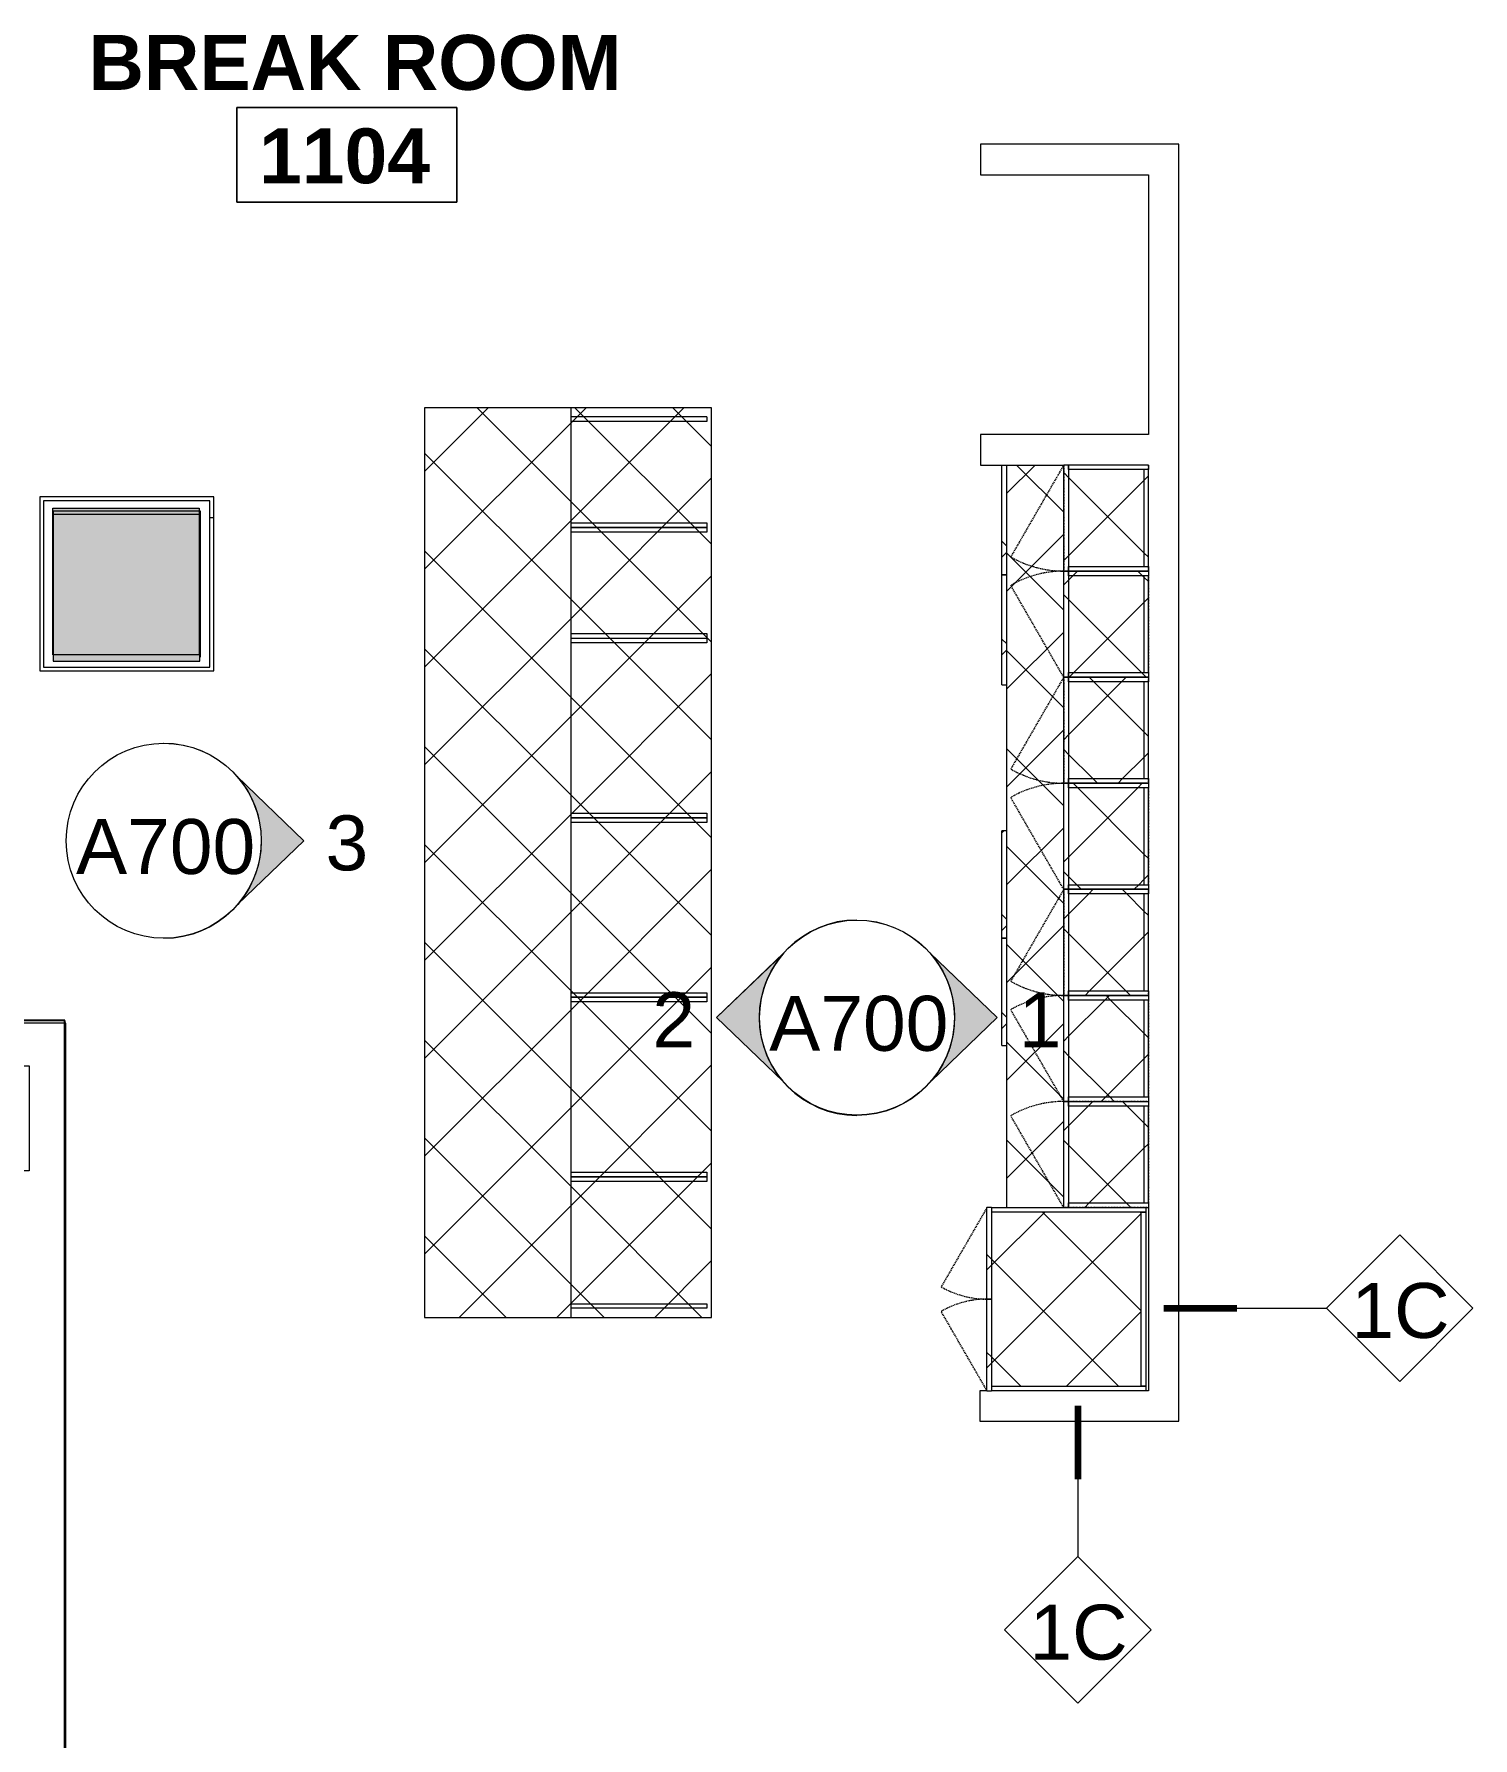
# Model space of a CAD drawing. Header units: inches. Extents: x 920 to 3142, y -796 to 870.
# Drawn here: x 1999.5 to 2235.2, y -507.1 to -228 of the extents above; entities that cross this region are included whole.
import ezdxf
from ezdxf.xclip import XClip

# ---------------------------------------------------------------- set-up
doc = ezdxf.new("R2010")
doc.units = ezdxf.units.IN
doc.header["$MEASUREMENT"] = 0
doc.header["$XCLIPFRAME"] = 2
doc.linetypes.add('X2$0$Dash', pattern=[0.25, 0.125, -0.125])
doc.linetypes.add('X2$0$Hidden', pattern=[0.28125, 0.1875, -0.09375])
doc.layers.add('L1$0$A-Anno-Revs-FinF', color=181, linetype='Continuous')
for name, color, linetype, lineweight in [('L1$0$BB Columns_Pen_No__7', 7, 'Continuous', 20), ('L1$0$BB Columns_Pen_No__95', 8, 'Continuous', 20), ('X2$0$18_0109_REV_dwg _7_', 8, 'Continuous', 9), ('X2$0$A-AREA-IDEN', 2, 'Continuous', 9), ('X2$0$A-WALL', 113, 'Continuous', 9), ('X2$0$A-WALL-IDEN', 211, 'Continuous', 9), ('X2$0$A-WALL-PATT', 111, 'Continuous', 13), ('X2$0$G-ANNO-SYMB', 111, 'Continuous', 9), ('X2$0$I-WALL', 2, 'Continuous', 9), ('X2$0$Q-CASE', 31, 'Continuous', 9), ('X2$0$Q-CASE-HDLN', 31, 'X2$0$Dash', 9), ('X2$0$S-COLS', 52, 'Continuous', 9)]:
    doc.layers.add(name, color=color, linetype=linetype, lineweight=lineweight)
doc.styles.add('X2$0$Arial', font='arial.ttf', dxfattribs={"height": 9})
doc.styles.add('X2$0$Swis721 Lt BT', font='swissl.ttf', dxfattribs={"height": 9})
doc.styles.add('X2$0$Swis721 Lt BT_B', font='', dxfattribs={"height": 9})
doc.styles.get('X2$0$Swis721 Lt BT_B').set_extended_font_data('Swis721 Lt BT', bold=True)
pattern_1 = [(315, (390.932, -895.152), (8.01223, 8.01223), []), (45, (390.932, -895.152), (-8.01223, 8.01223), [])]
pattern_2 = [(0, (0, 0), (30.72, 7.68), [1.267, -21.773, 1.267, -21.773, -122.88]), (0, (0, 0), (30.72, 7.68), [-46.08, 1.267, -44.813, 1.267, -21.773, -53.76]), (0, (0, 0), (30.72, 7.68), [-115.2, 1.267, -14.093, 1.267, -37.133]), (120, (11.52, 3.84), (-22.011075, 22.7643), [1.267, -21.773, 1.267, -21.773, -122.88]), (120, (11.52, 3.84), (-22.011075, 22.7643), [-46.08, 1.267, -44.813, 1.267, -21.773, -53.76]), (120, (11.52, 3.84), (-22.011075, 22.7643), [-115.2, 1.267, -14.093, 1.267, -37.133]), (240, (15.36, 19.2), (-8.708925, -30.4443), [1.267, -21.773, 1.267, -21.773, -122.88]), (240, (15.36, 19.2), (-8.708925, -30.4443), [-46.08, 1.267, -44.813, 1.267, -21.773, -53.76]), (240, (15.36, 19.2), (-8.708925, -30.4443), [-115.2, 1.267, -14.093, 1.267, -37.133])]
pattern_3 = [(135, (-313.95, 797.224), (-8.01223, -8.01223), []), (225, (-313.95, 797.224), (8.01223, -8.01223), [])]
pattern_4 = [(315, (352.69, -797.224), (8.01223, 8.01223), []), (45, (352.69, -797.224), (-8.01223, 8.01223), [])]
pattern_5 = [(135, (-348.699, 797.224), (-8.01223, -8.01223), []), (225, (-348.699, 797.224), (8.01223, -8.01223), [])]
pattern_6 = [(315, (387.44, -797.224), (8.01223, 8.01223), []), (45, (387.44, -797.224), (-8.01223, 8.01223), [])]
pattern_7 = [(135, (-296.575, 797.224), (-8.01223, -8.01223), []), (225, (-296.575, 797.224), (8.01223, -8.01223), [])]
pattern_8 = [(135, (-383.449, 797.224), (-8.01223, -8.01223), []), (225, (-383.449, 797.224), (8.01223, -8.01223), [])]
pattern_9 = [(315, (452.19, -794.724), (8.01223, 8.01223), []), (45, (452.19, -794.724), (-8.01223, 8.01223), [])]
pattern_10 = [(315, (395.649, -797.224), (8.01223, 8.01223), []), (45, (395.649, -797.224), (-8.01223, 8.01223), [])]
pattern_11 = [(135, (-400.824, 797.224), (-8.01223, -8.01223), []), (225, (-400.824, 797.224), (8.01223, -8.01223), [])]
pattern_12 = [(315, (317.941, -797.224), (8.01223, 8.01223), []), (45, (317.941, -797.224), (-8.01223, 8.01223), [])]

# ---------------------------------------------------------------- blocks, each defined once
blk = doc.blocks.new('L1')
at = {"layer": 'L1$0$BB Columns_Pen_No__95', "linetype": 'Continuous', "lineweight": 0, "true_color": 0x3f3f3f}
blk.add_hatch(color=250, dxfattribs=at).paths.add_polyline_path([(-7345.69, 2616.96), (-7345.69, 2592.96), (-7321.69, 2592.96), (-7321.69, 2616.96)])
at = {"layer": 'L1$0$A-Anno-Revs-FinF'}
for p, q in [((-7343.69, 2533.03), (-7517.76, 2533.03)), ((-7343.69, 2371.82), (-7343.69, 2533.03))]:
    blk.add_line(p, q, dxfattribs=at)
at = {"layer": 'L1$0$BB Columns_Pen_No__7', "linetype": 'Continuous', "flags": 128}
blk.add_lwpolyline([(-7345.69, 2616.96), (-7321.69, 2616.96), (-7321.69, 2592.96), (-7345.69, 2592.96)], close=True, dxfattribs=at)
blk = doc.blocks.new('X2$0$C-Counter Top-no backsplash - Counter Top 36__H-5521057-FIRST FLOOR CONSTRUCTION')
at = {"layer": 'X2$0$Q-CASE'}
h = blk.add_hatch(dxfattribs=at)
h.set_pattern_fill('FP2_4', color=256, style=0, pattern_type=2)
h.set_pattern_definition([(315, (372.932, -799.836), (8.01223, 8.01223), []), (45, (372.932, -799.836), (-8.01223, 8.01223), [])])
h.paths.add_polyline_path([(-47.26, 13.62), (74.36, 13.62), (74.36, 23), (-47.26, 23)], flags=0)
blk.add_line((74.36, 23), (-47.26, 23), dxfattribs=at)
blk = doc.blocks.new('X2$0$C-Counter Top1 - 24_ Depth-5089618-FIRST FLOOR CONSTRUCTION')
at = {"layer": 'X2$0$Q-CASE'}
h = blk.add_hatch(dxfattribs=at)
h.set_pattern_fill('FP2_5', color=256, style=0, pattern_type=2)
h.set_pattern_definition(pattern_1)
h.paths.add_polyline_path([(-47.26, -1), (-47.26, -24), (101.74, -24), (101.74, -1), (11.7, -1)], flags=0)
for p, q in [((-47.26, -1), (-47.26, -24)), ((101.74, -24), (101.74, -1)), ((-47.26, -24), (101.74, -24))]:
    blk.add_line(p, q, dxfattribs=at)
blk = doc.blocks.new('X2$0$C-Counter Top-no backsplash - Counter Top 42_H-5475628-FIRST FLOOR CONSTRUCTION')
at = {"layer": 'X2$0$Q-CASE'}
h = blk.add_hatch(dxfattribs=at)
h.set_pattern_fill('FP2_5', color=256, style=0, pattern_type=2)
h.set_pattern_definition(pattern_1)
h.paths.add_polyline_path([(-47.26, -1), (101.74, -1), (101.74, 23), (-47.26, 23)], flags=0)
for p, q in [((101.74, 23), (-47.26, 23)), ((-47.26, 23), (-47.26, -1)), ((101.74, -1), (101.74, 23)), ((-47.26, -1), (101.74, -1))]:
    blk.add_line(p, q, dxfattribs=at)
blk = doc.blocks.new('X2$0$Walls 24 - Walls 1-5285480-FIRST FLOOR CONSTRUCTION')
at = {"layer": 'X2$0$A-WALL'}
for p, q in [((-1150.99, -333.94), (-1156.93, -333.94)), ((-1156.93, -333.94), (-1156.93, -396.99)), ((-1150.99, -389.98), (-1150.99, -333.94)), ((-976.93, -389.98), (-1150.99, -389.98)), ((-976.93, -551.19), (-976.93, -389.98)), ((-1156.93, -396.99), (-982.93, -396.99)), ((-982.93, -396.99), (-982.93, -414.19)), ((-982.93, -414.19), (-983.93, -414.19)), ((-983.93, -414.19), (-983.93, -551.19)), ((-983.93, -551.19), (-976.93, -551.19))]:
    blk.add_line(p, q, dxfattribs=at)
blk = doc.blocks.new('X2$0$CW Cupbd Ohead - 23_5_h x 13 7_8_d - 1 Door - 1 Shelf-5542458-FIRST FLOOR CONSTRUCTION')
at = {"layer": 'X2$0$Q-CASE'}
h = blk.add_hatch(dxfattribs=at)
h.set_pattern_fill('FP2_25', color=256, style=0, pattern_type=2)
h.set_pattern_definition(pattern_3)
h.paths.add_polyline_path([(2.75, -15.45), (2.75, -2.36), (2, -2.36), (2, -15.45)], flags=0)
h = blk.add_hatch(dxfattribs=at)
h.set_pattern_fill('FP2_25', color=256, style=0, pattern_type=2)
h.set_pattern_definition(pattern_3)
h.paths.add_polyline_path([(18.62, -2.36), (2.75, -2.36), (2.75, -3.11), (18.62, -3.11)], flags=0)
h = blk.add_hatch(dxfattribs=at)
h.set_pattern_fill('FP2_25', color=256, style=0, pattern_type=2)
h.set_pattern_definition(pattern_3)
h.paths.add_polyline_path([(19.37, -2.36), (18.62, -2.36), (18.62, -15.45), (19.37, -15.45), (19.37, -3.11)], flags=0)
h = blk.add_hatch(dxfattribs=at)
h.set_pattern_fill('FP2_25', color=256, style=0, pattern_type=2)
h.set_pattern_definition(pattern_3)
h.paths.add_polyline_path([(18.62, -3.11), (2.75, -3.11), (2.75, -15.45), (18.62, -15.45)], flags=0)
h = blk.add_hatch(dxfattribs=at)
h.set_pattern_fill('FP2_25', color=256, style=0, pattern_type=2)
h.set_pattern_definition(pattern_3)
h.paths.add_polyline_path([(19.37, -15.45), (2, -15.45), (2, -16.24), (19.37, -16.24)], flags=0)
for p, q in [((2, -2.36), (2.75, -2.36)), ((2, -15.45), (2, -2.36)), ((2.75, -2.36), (2.75, -15.45)), ((18.62, -2.36), (2.75, -2.36)), ((18.62, -2.36), (19.37, -2.36)), ((18.62, -15.45), (18.62, -2.36)), ((19.37, -15.45), (19.37, -2.36)), ((2.75, -3.11), (18.62, -3.11)), ((2, -15.45), (19.37, -15.45)), ((2, -15.45), (2, -16.24)), ((2.75, -15.45), (2, -15.45)), ((19.37, -16.24), (2, -16.24)), ((19.37, -15.45), (18.62, -15.45)), ((19.37, -16.24), (19.37, -15.45))]:
    blk.add_line(p, q, dxfattribs=at)
at = {"layer": 'X2$0$Q-CASE', "linetype": 'X2$0$Hidden'}
blk.add_line((19.37, -16.24), (4.32, -24.92), dxfattribs=at)
blk.add_arc((19.37, -16.24), 17.37, 179.5, 210, dxfattribs=at)
at = {"layer": 'X2$0$Q-CASE-HDLN'}
for p, q in [((2, -16.24), (2, -2.36)), ((2, -2.36), (19.37, -2.36)), ((19.37, -2.36), (19.37, -16.24)), ((19.37, -16.24), (2, -16.24))]:
    blk.add_line(p, q, dxfattribs=at)
blk = doc.blocks.new('X2$0$CW Cupbd Ohead - 23_5_h x 13 7_8_d - 1 Door - 1 Shelf-5542467-FIRST FLOOR CONSTRUCTION')
at = {"layer": 'X2$0$Q-CASE'}
h = blk.add_hatch(dxfattribs=at)
h.set_pattern_fill('FP2_26', color=256, style=0, pattern_type=2)
h.set_pattern_definition(pattern_4)
h.paths.add_polyline_path([(2, 16.24), (2, 15.45), (19.37, 15.45), (19.37, 16.24), (2.75, 16.24)], flags=0)
h = blk.add_hatch(dxfattribs=at)
h.set_pattern_fill('FP2_26', color=256, style=0, pattern_type=2)
h.set_pattern_definition(pattern_4)
h.paths.add_polyline_path([(2, 3.11), (2, 2.36), (2.75, 2.36), (2.75, 15.45), (2, 15.45)], flags=0)
h = blk.add_hatch(dxfattribs=at)
h.set_pattern_fill('FP2_26', color=256, style=0, pattern_type=2)
h.set_pattern_definition(pattern_4)
h.paths.add_polyline_path([(2.75, 3.11), (18.62, 3.11), (18.62, 15.45), (2.75, 15.45)], flags=0)
h = blk.add_hatch(dxfattribs=at)
h.set_pattern_fill('FP2_26', color=256, style=0, pattern_type=2)
h.set_pattern_definition(pattern_4)
h.paths.add_polyline_path([(18.62, 15.45), (18.62, 2.36), (19.37, 2.36), (19.37, 15.45)], flags=0)
h = blk.add_hatch(dxfattribs=at)
h.set_pattern_fill('FP2_26', color=256, style=0, pattern_type=2)
h.set_pattern_definition(pattern_4)
h.paths.add_polyline_path([(2.75, 2.36), (18.62, 2.36), (18.62, 3.11), (2.75, 3.11)], flags=0)
at = {"layer": 'X2$0$Q-CASE', "linetype": 'X2$0$Hidden'}
blk.add_line((19.37, 16.24), (4.32, 24.92), dxfattribs=at)
at = {"layer": 'X2$0$Q-CASE'}
for p, q in [((2, 16.24), (19.37, 16.24)), ((2, 16.24), (2, 15.45)), ((19.37, 15.45), (2, 15.45)), ((2, 15.45), (2.75, 15.45)), ((2, 2.36), (2, 15.45)), ((2.75, 15.45), (2.75, 2.36)), ((18.62, 15.45), (19.37, 15.45)), ((18.62, 2.36), (18.62, 15.45)), ((19.37, 15.45), (19.37, 16.24)), ((19.37, 2.36), (19.37, 15.45)), ((18.62, 3.11), (2.75, 3.11)), ((2.75, 2.36), (2, 2.36)), ((2.75, 2.36), (18.62, 2.36)), ((19.37, 2.36), (18.62, 2.36))]:
    blk.add_line(p, q, dxfattribs=at)
at = {"layer": 'X2$0$Q-CASE', "linetype": 'X2$0$Hidden'}
blk.add_arc((19.37, 16.24), 17.37, 150, 180.5, dxfattribs=at)
at = {"layer": 'X2$0$Q-CASE-HDLN'}
for p, q in [((19.37, 16.24), (2, 16.24)), ((2, 16.24), (2, 2.36)), ((19.37, 2.36), (19.37, 16.24)), ((2, 2.36), (19.37, 2.36))]:
    blk.add_line(p, q, dxfattribs=at)
blk = doc.blocks.new('X2$0$CW Cupbd Ohead - 23_5_h x 13 7_8_d - 1 Door - 1 Shelf-V14-FIRST FLOOR CONSTRUCTION')
at = {"layer": 'X2$0$Q-CASE'}
h = blk.add_hatch(dxfattribs=at)
h.set_pattern_fill('FP2_27', color=256, style=0, pattern_type=2)
h.set_pattern_definition(pattern_5)
h.paths.add_polyline_path([(2.75, -3.11), (2.75, -2.36), (2, -2.36), (2, -15.45), (2.75, -15.45)], flags=0)
h = blk.add_hatch(dxfattribs=at)
h.set_pattern_fill('FP2_27', color=256, style=0, pattern_type=2)
h.set_pattern_definition(pattern_5)
h.paths.add_polyline_path([(18.62, -2.36), (2.75, -2.36), (2.75, -3.11), (18.62, -3.11)], flags=0)
h = blk.add_hatch(dxfattribs=at)
h.set_pattern_fill('FP2_27', color=256, style=0, pattern_type=2)
h.set_pattern_definition(pattern_5)
h.paths.add_polyline_path([(19.37, -2.36), (18.62, -2.36), (18.62, -15.45), (19.37, -15.45), (19.37, -3.11)], flags=0)
h = blk.add_hatch(dxfattribs=at)
h.set_pattern_fill('FP2_27', color=256, style=0, pattern_type=2)
h.set_pattern_definition(pattern_5)
h.paths.add_polyline_path([(18.62, -3.11), (2.75, -3.11), (2.75, -15.45), (18.62, -15.45)], flags=0)
h = blk.add_hatch(dxfattribs=at)
h.set_pattern_fill('FP2_27', color=256, style=0, pattern_type=2)
h.set_pattern_definition(pattern_5)
h.paths.add_polyline_path([(19.37, -15.45), (2, -15.45), (2, -16.24), (19.37, -16.24)], flags=0)
for p, q in [((2, -2.36), (2.75, -2.36)), ((2, -15.45), (2, -2.36)), ((2.75, -2.36), (2.75, -15.45)), ((18.62, -2.36), (2.75, -2.36)), ((18.62, -2.36), (19.37, -2.36)), ((18.62, -15.45), (18.62, -2.36)), ((19.37, -15.45), (19.37, -2.36)), ((2.75, -3.11), (18.62, -3.11)), ((2, -15.45), (19.37, -15.45)), ((2, -15.45), (2, -16.24)), ((2.75, -15.45), (2, -15.45)), ((19.37, -16.24), (2, -16.24)), ((19.37, -15.45), (18.62, -15.45)), ((19.37, -16.24), (19.37, -15.45))]:
    blk.add_line(p, q, dxfattribs=at)
at = {"layer": 'X2$0$Q-CASE', "linetype": 'X2$0$Hidden'}
blk.add_line((19.37, -16.24), (4.32, -24.92), dxfattribs=at)
blk.add_arc((19.37, -16.24), 17.37, 179.5, 210, dxfattribs=at)
at = {"layer": 'X2$0$Q-CASE-HDLN'}
for p, q in [((2, -16.24), (2, -2.36)), ((2, -2.36), (19.37, -2.36)), ((19.37, -2.36), (19.37, -16.24)), ((19.37, -16.24), (2, -16.24))]:
    blk.add_line(p, q, dxfattribs=at)
blk = doc.blocks.new('X2$0$CW Cupbd Ohead - 23_5_h x 13 7_8_d - 1 Door - 1 Shelf-V15-FIRST FLOOR CONSTRUCTION')
at = {"layer": 'X2$0$Q-CASE'}
h = blk.add_hatch(dxfattribs=at)
h.set_pattern_fill('FP2_28', color=256, style=0, pattern_type=2)
h.set_pattern_definition(pattern_6)
h.paths.add_polyline_path([(2, 15.45), (19.37, 15.45), (19.37, 16.24), (2, 16.24)], flags=0)
h = blk.add_hatch(dxfattribs=at)
h.set_pattern_fill('FP2_28', color=256, style=0, pattern_type=2)
h.set_pattern_definition(pattern_6)
h.paths.add_polyline_path([(2, 2.36), (2.75, 2.36), (2.75, 15.45), (2, 15.45), (2, 3.11)], flags=0)
h = blk.add_hatch(dxfattribs=at)
h.set_pattern_fill('FP2_28', color=256, style=0, pattern_type=2)
h.set_pattern_definition(pattern_6)
h.paths.add_polyline_path([(2.75, 15.45), (2.75, 3.11), (18.62, 3.11), (18.62, 15.45), (8.21, 15.45)], flags=0)
h = blk.add_hatch(dxfattribs=at)
h.set_pattern_fill('FP2_28', color=256, style=0, pattern_type=2)
h.set_pattern_definition(pattern_6)
h.paths.add_polyline_path([(18.62, 2.36), (19.37, 2.36), (19.37, 15.45), (18.62, 15.45), (18.62, 3.11)], flags=0)
h = blk.add_hatch(dxfattribs=at)
h.set_pattern_fill('FP2_28', color=256, style=0, pattern_type=2)
h.set_pattern_definition(pattern_6)
h.paths.add_polyline_path([(2.75, 3.11), (2.75, 2.36), (18.62, 2.36), (18.62, 3.11), (8.21, 3.11)], flags=0)
at = {"layer": 'X2$0$Q-CASE', "linetype": 'X2$0$Hidden'}
blk.add_line((19.37, 16.24), (4.32, 24.92), dxfattribs=at)
at = {"layer": 'X2$0$Q-CASE'}
for p, q in [((2, 16.24), (19.37, 16.24)), ((2, 16.24), (2, 15.45)), ((19.37, 15.45), (2, 15.45)), ((2, 15.45), (2.75, 15.45)), ((2, 2.36), (2, 15.45)), ((2.75, 15.45), (2.75, 2.36)), ((18.62, 15.45), (19.37, 15.45)), ((18.62, 2.36), (18.62, 15.45)), ((19.37, 15.45), (19.37, 16.24)), ((19.37, 2.36), (19.37, 15.45)), ((18.62, 3.11), (2.75, 3.11)), ((2.75, 2.36), (2, 2.36)), ((2.75, 2.36), (18.62, 2.36)), ((19.37, 2.36), (18.62, 2.36))]:
    blk.add_line(p, q, dxfattribs=at)
at = {"layer": 'X2$0$Q-CASE', "linetype": 'X2$0$Hidden'}
blk.add_arc((19.37, 16.24), 17.37, 150, 180.5, dxfattribs=at)
at = {"layer": 'X2$0$Q-CASE-HDLN'}
for p, q in [((19.37, 16.24), (2, 16.24)), ((2, 16.24), (2, 2.36)), ((19.37, 2.36), (19.37, 16.24)), ((2, 2.36), (19.37, 2.36))]:
    blk.add_line(p, q, dxfattribs=at)
blk = doc.blocks.new('X2$0$Concrete-Rectangular-Column - 24 X 24-V16-FIRST FLOOR CONSTRUCTION')
at = {"layer": 'X2$0$S-COLS'}
blk.add_hatch(color=7, dxfattribs=at).paths.add_polyline_path([(-12, -12), (12, -12), (12, 12), (-12, 12), (-12, 11.75)], flags=0)
at = {"layer": 'X2$0$S-COLS', "color": 8, "lineweight": 20}
for p, q in [((12, 12), (-12, 12)), ((-12, 12), (-12, -12)), ((12, -12), (12, 12)), ((-12, -12), (12, -12))]:
    blk.add_line(p, q, dxfattribs=at)
blk = doc.blocks.new('X2$0$CW Cupbd - UB 34_5_h x 24_d - 2 Doors-5497027-FIRST FLOOR CONSTRUCTION')
at = {"layer": 'X2$0$Q-CASE'}
h = blk.add_hatch(dxfattribs=at)
h.set_pattern_fill('FP2_30', color=256, style=0, pattern_type=2)
h.set_pattern_definition(pattern_7)
h.paths.add_polyline_path([(20, -25.61), (2, -25.61), (2, -26.36), (20, -26.36)], flags=0)
h = blk.add_hatch(dxfattribs=at)
h.set_pattern_fill('FP2_30', color=256, style=0, pattern_type=2)
h.set_pattern_definition(pattern_7)
h.paths.add_polyline_path([(38, -25.61), (20, -25.61), (20, -26.36), (38, -26.36)], flags=0)
for p, q in [((20, -26.36), (2, -26.36)), ((20, -26.36), (20, -25.61)), ((20, -25.61), (20, -26.36)), ((38, -26.36), (20, -26.36)), ((38, -26.36), (38, -25.61))]:
    blk.add_line(p, q, dxfattribs=at)
blk = doc.blocks.new('X2$0$CW Cupbd Ohead - 23_5_h x 13 7_8_d - 1 Door - 1 Shelf-V17-FIRST FLOOR CONSTRUCTION')
at = {"layer": 'X2$0$Q-CASE'}
h = blk.add_hatch(dxfattribs=at)
h.set_pattern_fill('FP2_31', color=256, style=0, pattern_type=2)
h.set_pattern_definition(pattern_8)
h.paths.add_polyline_path([(2.75, -15.45), (2.75, -2.36), (2, -2.36), (2, -15.45)], flags=0)
h = blk.add_hatch(dxfattribs=at)
h.set_pattern_fill('FP2_31', color=256, style=0, pattern_type=2)
h.set_pattern_definition(pattern_8)
h.paths.add_polyline_path([(18.62, -2.36), (2.75, -2.36), (2.75, -3.11), (18.62, -3.11)], flags=0)
h = blk.add_hatch(dxfattribs=at)
h.set_pattern_fill('FP2_31', color=256, style=0, pattern_type=2)
h.set_pattern_definition(pattern_8)
h.paths.add_polyline_path([(19.37, -2.36), (18.62, -2.36), (18.62, -15.45), (19.37, -15.45), (19.37, -3.11)], flags=0)
h = blk.add_hatch(dxfattribs=at)
h.set_pattern_fill('FP2_31', color=256, style=0, pattern_type=2)
h.set_pattern_definition(pattern_8)
h.paths.add_polyline_path([(18.62, -3.11), (2.75, -3.11), (2.75, -15.45), (18.62, -15.45)], flags=0)
h = blk.add_hatch(dxfattribs=at)
h.set_pattern_fill('FP2_31', color=256, style=0, pattern_type=2)
h.set_pattern_definition(pattern_8)
h.paths.add_polyline_path([(19.37, -15.45), (2, -15.45), (2, -16.24), (19.37, -16.24)], flags=0)
for p, q in [((2, -2.36), (2.75, -2.36)), ((2, -15.45), (2, -2.36)), ((2.75, -2.36), (2.75, -15.45)), ((18.62, -2.36), (2.75, -2.36)), ((18.62, -2.36), (19.37, -2.36)), ((18.62, -15.45), (18.62, -2.36)), ((19.37, -15.45), (19.37, -2.36)), ((2.75, -3.11), (18.62, -3.11)), ((2, -15.45), (19.37, -15.45)), ((2, -15.45), (2, -16.24)), ((2.75, -15.45), (2, -15.45)), ((19.37, -16.24), (2, -16.24)), ((19.37, -15.45), (18.62, -15.45)), ((19.37, -16.24), (19.37, -15.45))]:
    blk.add_line(p, q, dxfattribs=at)
at = {"layer": 'X2$0$Q-CASE', "linetype": 'X2$0$Hidden'}
blk.add_line((19.37, -16.24), (4.32, -24.92), dxfattribs=at)
blk.add_arc((19.37, -16.24), 17.37, 179.5, 210, dxfattribs=at)
at = {"layer": 'X2$0$Q-CASE-HDLN'}
for p, q in [((2, -16.24), (2, -2.36)), ((2, -2.36), (19.37, -2.36)), ((19.37, -2.36), (19.37, -16.24)), ((19.37, -16.24), (2, -16.24))]:
    blk.add_line(p, q, dxfattribs=at)
blk = doc.blocks.new('X2$0$CW Cupbd - UB 34_5_h x 24_d - 2 Doors - 1 Shelf-5634855-FIRST FLOOR CONSTRUCTION')
at = {"layer": 'X2$0$Q-CASE'}
for p, q in [((2, 25.61), (2.75, 25.61)), ((2, 3.36), (2, 25.61)), ((2.75, 25.61), (2.75, 3.36)), ((30.66, 25.61), (31.41, 25.61)), ((30.66, 3.36), (30.66, 25.61)), ((31.41, 3.36), (31.41, 25.61))]:
    blk.add_line(p, q, dxfattribs=at)
blk = doc.blocks.new('X2$0$CW Cupbd - UB 34_5_h x 24_d - 2 Doors - 1 Shelf-5634867-FIRST FLOOR CONSTRUCTION')
at = {"layer": 'X2$0$Q-CASE'}
for p, q in [((2, -25.61), (2, -3.36)), ((2.75, -3.36), (2.75, -25.61)), ((30.66, -25.61), (30.66, -3.36)), ((31.41, -25.61), (31.41, -3.36)), ((2.75, -25.61), (2, -25.61)), ((31.41, -25.61), (30.66, -25.61))]:
    blk.add_line(p, q, dxfattribs=at)
blk = doc.blocks.new('X2$0$CW Drawers - UB 34_5_h x 24_d - 4 Equal Drawers-5528341-FIRST FLOOR CONSTRUCTION')
at = {"layer": 'X2$0$Q-CASE'}
for p, q in [((2.78, -25.61), (2.78, -3.36)), ((3.53, -3.36), (3.53, -25.61)), ((23.55, -25.61), (23.55, -3.36)), ((24.3, -25.61), (24.3, -3.36)), ((3.53, -25.61), (2.78, -25.61)), ((24.3, -25.61), (23.55, -25.61))]:
    blk.add_line(p, q, dxfattribs=at)
blk = doc.blocks.new('X2$0$CW Cupbd Combined - Oven Tower 84_h x 24_d _2 Microwaves_ 2 pull out drawers_-5538557-FIRST FLOOR CONSTRUCTION')
at = {"layer": 'X2$0$Q-CASE'}
h = blk.add_hatch(dxfattribs=at)
h.set_pattern_fill('FP2_32', color=256, style=0, pattern_type=2)
h.set_pattern_definition(pattern_9)
h.paths.add_polyline_path([(2, 30.56), (17, 30.56), (17, 31.31), (2, 31.31)], flags=0)
h = blk.add_hatch(dxfattribs=at)
h.set_pattern_fill('FP2_32', color=256, style=0, pattern_type=2)
h.set_pattern_definition(pattern_9)
h.paths.add_polyline_path([(17, 30.56), (32, 30.56), (32, 31.31), (17, 31.31)], flags=0)
h = blk.add_hatch(dxfattribs=at)
h.set_pattern_fill('FP2_32', color=256, style=0, pattern_type=2)
h.set_pattern_definition(pattern_9)
h.paths.add_polyline_path([(2.75, 30.56), (2.75, 6.06), (31.25, 6.06), (31.25, 30.56), (17, 30.56)], flags=0)
at = {"layer": 'X2$0$Q-CASE', "linetype": 'X2$0$Hidden'}
for p, q in [((2, 31.31), (14.99, 38.81)), ((32, 31.31), (19.01, 38.81))]:
    blk.add_line(p, q, dxfattribs=at)
at = {"layer": 'X2$0$Q-CASE'}
for p, q in [((2, 31.31), (17, 31.31)), ((2, 31.31), (2, 30.56)), ((17, 30.56), (17, 31.31)), ((17, 31.31), (32, 31.31)), ((17, 31.31), (17, 30.56)), ((32, 30.56), (32, 31.31)), ((17, 30.56), (2, 30.56)), ((32, 30.56), (17, 30.56))]:
    blk.add_line(p, q, dxfattribs=at)
at = {"layer": 'X2$0$Q-CASE', "lineweight": 20}
for p, q in [((2, 5.31), (2, 30.56)), ((2.75, 30.56), (2.75, 5.31)), ((31.25, 5.31), (31.25, 30.56)), ((32, 30.56), (32, 18.74)), ((2.75, 6.06), (31.25, 6.06)), ((2.75, 5.31), (2.75, 6.06)), ((31.25, 6.06), (31.25, 5.31)), ((2.75, 5.31), (2, 5.31)), ((31.25, 5.31), (2.75, 5.31)), ((32, 5.31), (31.25, 5.31))]:
    blk.add_line(p, q, dxfattribs=at)
at = {"layer": 'X2$0$Q-CASE', "linetype": 'X2$0$Hidden'}
for centre, start, end in [((2, 31.31), 359.5, 30), ((32, 31.31), 150, 180.5)]:
    blk.add_arc(centre, 15, start, end, dxfattribs=at)
blk = doc.blocks.new('X2$0$CW Cupbd - UB 34_5_h x 24_d - 2 Doors-5517887-FIRST FLOOR CONSTRUCTION')
at = {"layer": 'X2$0$Q-CASE'}
h = blk.add_hatch(dxfattribs=at)
h.set_pattern_fill('FP2_33', color=256, style=0, pattern_type=2)
h.set_pattern_definition(pattern_10)
h.paths.add_polyline_path([(2, 26.36), (2, 25.61), (19.57, 25.61), (19.57, 26.36), (2.75, 26.36)], flags=0)
h = blk.add_hatch(dxfattribs=at)
h.set_pattern_fill('FP2_33', color=256, style=0, pattern_type=2)
h.set_pattern_definition(pattern_10)
h.paths.add_polyline_path([(19.57, 25.61), (37.14, 25.61), (37.14, 26.36), (19.57, 26.36)], flags=0)
for p, q in [((2, 26.36), (19.57, 26.36)), ((2, 26.36), (2, 25.61)), ((19.57, 25.61), (19.57, 26.36)), ((19.57, 26.36), (37.14, 26.36)), ((19.57, 26.36), (19.57, 25.61)), ((37.14, 25.61), (37.14, 26.36))]:
    blk.add_line(p, q, dxfattribs=at)
blk = doc.blocks.new('X2$0$CW Cupbd Ohead - 23_5_h x 13 7_8_d - 1 Door - 1 Shelf-V19-FIRST FLOOR CONSTRUCTION')
at = {"layer": 'X2$0$Q-CASE'}
h = blk.add_hatch(dxfattribs=at)
h.set_pattern_fill('FP2_34', color=256, style=0, pattern_type=2)
h.set_pattern_definition(pattern_11)
h.paths.add_polyline_path([(2.75, -15.45), (2.75, -2.36), (2, -2.36), (2, -15.45)], flags=0)
h = blk.add_hatch(dxfattribs=at)
h.set_pattern_fill('FP2_34', color=256, style=0, pattern_type=2)
h.set_pattern_definition(pattern_11)
h.paths.add_polyline_path([(18.62, -2.36), (2.75, -2.36), (2.75, -3.11), (18.62, -3.11)], flags=0)
h = blk.add_hatch(dxfattribs=at)
h.set_pattern_fill('FP2_34', color=256, style=0, pattern_type=2)
h.set_pattern_definition(pattern_11)
h.paths.add_polyline_path([(19.37, -3.11), (19.37, -2.36), (18.62, -2.36), (18.62, -15.45), (19.37, -15.45)], flags=0)
h = blk.add_hatch(dxfattribs=at)
h.set_pattern_fill('FP2_34', color=256, style=0, pattern_type=2)
h.set_pattern_definition(pattern_11)
h.paths.add_polyline_path([(18.62, -3.11), (2.75, -3.11), (2.75, -15.45), (18.62, -15.45)], flags=0)
h = blk.add_hatch(dxfattribs=at)
h.set_pattern_fill('FP2_34', color=256, style=0, pattern_type=2)
h.set_pattern_definition(pattern_11)
h.paths.add_polyline_path([(19.37, -16.24), (19.37, -15.45), (2, -15.45), (2, -16.24), (18.62, -16.24)], flags=0)
for p, q in [((2, -2.36), (2.75, -2.36)), ((2, -15.45), (2, -2.36)), ((2.75, -2.36), (2.75, -15.45)), ((18.62, -2.36), (2.75, -2.36)), ((18.62, -2.36), (19.37, -2.36)), ((18.62, -15.45), (18.62, -2.36)), ((19.37, -15.45), (19.37, -2.36)), ((2.75, -3.11), (18.62, -3.11)), ((2, -15.45), (19.37, -15.45)), ((2, -15.45), (2, -16.24)), ((2.75, -15.45), (2, -15.45)), ((19.37, -16.24), (2, -16.24)), ((19.37, -15.45), (18.62, -15.45)), ((19.37, -16.24), (19.37, -15.45))]:
    blk.add_line(p, q, dxfattribs=at)
at = {"layer": 'X2$0$Q-CASE', "linetype": 'X2$0$Hidden'}
blk.add_line((19.37, -16.24), (4.32, -24.92), dxfattribs=at)
blk.add_arc((19.37, -16.24), 17.37, 179.5, 210, dxfattribs=at)
at = {"layer": 'X2$0$Q-CASE-HDLN'}
for p, q in [((2, -16.24), (2, -2.36)), ((2, -2.36), (19.37, -2.36)), ((19.37, -2.36), (19.37, -16.24)), ((19.37, -16.24), (2, -16.24))]:
    blk.add_line(p, q, dxfattribs=at)
blk = doc.blocks.new('X2$0$CW Drawers - UB 34_5_h x 24_d - 1 Drawer-5634541-FIRST FLOOR CONSTRUCTION')
at = {"layer": 'X2$0$Q-CASE'}
for p, q in [((2.78, -25.61), (2.78, -3.36)), ((3.53, -3.36), (3.53, -25.61)), ((20.15, -25.61), (20.15, -3.36)), ((20.9, -25.61), (20.9, -3.36)), ((3.53, -25.61), (2.78, -25.61)), ((20.9, -25.61), (20.15, -25.61))]:
    blk.add_line(p, q, dxfattribs=at)
blk = doc.blocks.new('X2$0$CW Drawers - UB 34_5_h x 24_d - 1 Drawer-5634546-FIRST FLOOR CONSTRUCTION')
at = {"layer": 'X2$0$Q-CASE'}
for p, q in [((2.78, 25.61), (3.53, 25.61)), ((2.78, 3.36), (2.78, 25.61)), ((3.53, 25.61), (3.53, 3.36)), ((20.15, 25.61), (20.9, 25.61)), ((20.15, 3.36), (20.15, 25.61)), ((20.9, 3.36), (20.9, 25.61))]:
    blk.add_line(p, q, dxfattribs=at)
blk = doc.blocks.new('X2$0$CW Cupbd Ohead - 23_5_h x 13 7_8_d - 1 Door - 1 Shelf-V20-FIRST FLOOR CONSTRUCTION')
at = {"layer": 'X2$0$Q-CASE'}
h = blk.add_hatch(dxfattribs=at)
h.set_pattern_fill('FP2_35', color=256, style=0, pattern_type=2)
h.set_pattern_definition(pattern_12)
h.paths.add_polyline_path([(2, 15.45), (19.37, 15.45), (19.37, 16.24), (2, 16.24)], flags=0)
h = blk.add_hatch(dxfattribs=at)
h.set_pattern_fill('FP2_35', color=256, style=0, pattern_type=2)
h.set_pattern_definition(pattern_12)
h.paths.add_polyline_path([(2, 3.11), (2, 2.36), (2.75, 2.36), (2.75, 15.45), (2, 15.45)], flags=0)
h = blk.add_hatch(dxfattribs=at)
h.set_pattern_fill('FP2_35', color=256, style=0, pattern_type=2)
h.set_pattern_definition(pattern_12)
h.paths.add_polyline_path([(2.75, 3.11), (18.62, 3.11), (18.62, 15.45), (2.75, 15.45)], flags=0)
h = blk.add_hatch(dxfattribs=at)
h.set_pattern_fill('FP2_35', color=256, style=0, pattern_type=2)
h.set_pattern_definition(pattern_12)
h.paths.add_polyline_path([(18.62, 15.45), (18.62, 2.36), (19.37, 2.36), (19.37, 15.45)], flags=0)
h = blk.add_hatch(dxfattribs=at)
h.set_pattern_fill('FP2_35', color=256, style=0, pattern_type=2)
h.set_pattern_definition(pattern_12)
h.paths.add_polyline_path([(2.75, 3.11), (2.75, 2.36), (18.62, 2.36), (18.62, 3.11), (12.24, 3.11)], flags=0)
at = {"layer": 'X2$0$Q-CASE', "linetype": 'X2$0$Hidden'}
blk.add_line((19.37, 16.24), (4.32, 24.92), dxfattribs=at)
at = {"layer": 'X2$0$Q-CASE'}
for p, q in [((2, 16.24), (19.37, 16.24)), ((2, 16.24), (2, 15.45)), ((19.37, 15.45), (2, 15.45)), ((2, 15.45), (2.75, 15.45)), ((2, 2.36), (2, 15.45)), ((2.75, 15.45), (2.75, 2.36)), ((18.62, 15.45), (19.37, 15.45)), ((18.62, 2.36), (18.62, 15.45)), ((19.37, 15.45), (19.37, 16.24)), ((19.37, 2.36), (19.37, 15.45)), ((18.62, 3.11), (2.75, 3.11)), ((2.75, 2.36), (2, 2.36)), ((2.75, 2.36), (18.62, 2.36)), ((19.37, 2.36), (18.62, 2.36))]:
    blk.add_line(p, q, dxfattribs=at)
at = {"layer": 'X2$0$Q-CASE', "linetype": 'X2$0$Hidden'}
blk.add_arc((19.37, 16.24), 17.37, 150, 180.5, dxfattribs=at)
at = {"layer": 'X2$0$Q-CASE-HDLN'}
for p, q in [((19.37, 16.24), (2, 16.24)), ((2, 16.24), (2, 2.36)), ((19.37, 2.36), (19.37, 16.24)), ((2, 2.36), (19.37, 2.36))]:
    blk.add_line(p, q, dxfattribs=at)
blk = doc.blocks.new('X2$0$Elevation - Filled Arrow 2-347888-FIRST FLOOR CONSTRUCTION')
at = {"layer": 'X2$0$G-ANNO-SYMB'}
blk.add_circle((0, 0), 0.1664, dxfattribs=at)
blk = doc.blocks.new('X2$0$Elevation - Filled Arrow-151867-FIRST FLOOR CONSTRUCTION')
at = {"layer": 'X2$0$G-ANNO-SYMB'}
h = blk.add_hatch(color=256, dxfattribs=at)
edge = h.paths.add_edge_path(flags=0)
edge.add_line((0, 0.2393), (0.1103, 0.1247))
edge.add_arc((-0.0002, -0.0002), 0.1667, 48.498, 130.5571)
edge.add_line((-0.1085, 0.1265), (0, 0.2393))
for p, q in [((0, 0.2393), (-0.1085, 0.1265)), ((-0.1084, 0.1266), (0, 0.2393)), ((0, 0.2393), (-0.1084, 0.1266)), ((0, 0.2393), (0.11, 0.1249)), ((0.1103, 0.1247), (0, 0.2393))]:
    blk.add_line(p, q, dxfattribs=at)
blk.add_arc((-0.0002, -0.0002), 0.1667, 48.498, 130.5571, dxfattribs=at)
blk.add_ellipse((-0.0002, -0.0001), major_axis=(-0.1667, 0), ratio=0.999376, start_param=3.141593, end_param=6.283185, dxfattribs=at)
blk = doc.blocks.new('X2$0$Room Tag - Room Name and Number-3379422-FIRST FLOOR CONSTRUCTION')
at = {"layer": 'X2$0$A-AREA-IDEN'}
for p, q in [((-0.1881, -0.1636), (-0.1881, -0.0018)), ((-0.1881, -0.0018), (0.1869, -0.0018)), ((0.1869, -0.0018), (-0.1881, -0.0018)), ((-0.1881, -0.0018), (-0.1881, -0.1636)), ((0.1869, -0.0018), (0.1869, -0.1636)), ((0.1869, -0.1636), (0.1869, -0.0018)), ((0.1869, -0.1636), (-0.1881, -0.1636)), ((-0.1881, -0.1636), (0.1869, -0.1636))]:
    blk.add_line(p, q, dxfattribs=at)
blk = doc.blocks.new('X2$0$Wall Tag - 1_4_-62626-FIRST FLOOR CONSTRUCTION')
at = {"layer": 'X2$0$A-WALL-IDEN'}
for p, q in [((-0.125, 0), (0, 0.125)), ((0, 0.125), (0.125, 0)), ((-0.125, 0), (0, -0.125)), ((0, -0.125), (0.125, 0))]:
    blk.add_line(p, q, dxfattribs=at)
blk = doc.blocks.new('X2')
at = {"layer": 'X2$0$A-WALL-PATT', "lineweight": 9}
h = blk.add_hatch(dxfattribs=at)
h.set_pattern_fill('FP2_2', color=256, style=0, pattern_type=2)
h.set_pattern_definition(pattern_2)
h.paths.add_polyline_path([(-953.3, -304.42), (-952.68, -304.42), (-952.68, -303.8), (-981.18, -303.8), (-981.18, -304.42), (-954.98, -304.42)], flags=0)
h = blk.add_hatch(dxfattribs=at)
h.set_pattern_fill('FP2_2', color=256, style=0, pattern_type=2)
h.set_pattern_definition(pattern_2)
h.paths.add_polyline_path([(-952.68, -332.3), (-952.68, -304.42), (-953.3, -304.42), (-953.3, -332.3)], flags=0)
at = {"layer": 'X2$0$A-WALL', "lineweight": 13}
for p, q in [((-953.3, -304.42), (-980.55, -304.42)), ((-980.55, -304.42), (-980.55, -331.67)), ((-953.3, -331.67), (-953.3, -304.42)), ((-980.55, -331.67), (-953.3, -331.67))]:
    blk.add_line(p, q, dxfattribs=at)
at = {"layer": 'X2$0$A-WALL-IDEN', "lineweight": 90}
for p, q in [((-797.09, -436.67), (-785.09, -436.67)), ((-811.16, -452.69), (-811.16, -464.69))]:
    blk.add_line(p, q, dxfattribs=at)
at = {"layer": 'X2$0$A-WALL-IDEN'}
for p, q in [((-797.09, -436.67), (-770.43, -436.67)), ((-811.16, -452.69), (-811.16, -477.36))]:
    blk.add_line(p, q, dxfattribs=at)
at = {"layer": 'X2$0$I-WALL', "lineweight": 13}
for p, q in [((-794.59, -246.01), (-827.09, -246.01)), ((-827.09, -246.01), (-827.09, -251.01)), ((-794.59, -455.19), (-794.59, -246.01)), ((-827.09, -251.01), (-799.59, -251.01)), ((-799.59, -251.01), (-799.59, -293.57)), ((-799.59, -293.57), (-827.09, -293.57)), ((-827.09, -293.57), (-827.09, -298.57)), ((-827.09, -298.57), (-813.46, -298.57)), ((-952.68, -303.8), (-981.18, -303.8)), ((-981.18, -303.8), (-981.18, -332.3)), ((-952.68, -332.3), (-952.68, -303.8)), ((-978.93, -306.05), (-954.93, -306.05)), ((-978.93, -306.7), (-978.93, -306.05)), ((-954.93, -306.05), (-954.93, -330.05)), ((-954.93, -330.05), (-954.98, -330.05)), ((-981.18, -332.3), (-952.68, -332.3)), ((-799.59, -420.19), (-799.59, -450.19)), ((-826.04, -450.19), (-827.19, -450.19)), ((-827.19, -450.19), (-827.19, -455.19)), ((-799.59, -450.19), (-825.29, -450.19)), ((-827.19, -455.19), (-794.59, -455.19))]:
    blk.add_line(p, q, dxfattribs=at)
at = {"layer": 'X2$0$18_0109_REV_dwg _7_'}
ref = blk.add_blockref('L1', (6366.63, -2922.6), dxfattribs=at)
XClip(ref).set_block_clipping_path([(-7565.77838059, 2127.0822525233), (-6206.3289485376, 3792.4196422704)])
at = {"layer": 'X2$0$A-AREA-IDEN', "xscale": 95.99999999999994, "yscale": 95.99999999999994, "zscale": 95.99999999999994}
blk.add_blockref('X2$0$Room Tag - Room Name and Number-3379422-FIRST FLOOR CONSTRUCTION', (-930.83, -239.83), dxfattribs=at)
at = {"layer": 'X2$0$A-WALL'}
blk.add_blockref('X2$0$Walls 24 - Walls 1-5285480-FIRST FLOOR CONSTRUCTION', (0, 0), dxfattribs=at)
at = {"layer": 'X2$0$A-WALL-IDEN', "xscale": 95.99999999999994, "yscale": 95.99999999999994, "zscale": 95.99999999999994}
for p in [(-758.43, -436.67), (-811.16, -489.36)]:
    blk.add_blockref('X2$0$Wall Tag - 1_4_-62626-FIRST FLOOR CONSTRUCTION', p, dxfattribs=at)
at = {"layer": 'X2$0$G-ANNO-SYMB', "xscale": 95.99999999999994, "yscale": 95.99999999999994, "zscale": 95.99999999999994}
for p in [(-960.88, -360.11), (-847.34, -389.08)]:
    blk.add_blockref('X2$0$Elevation - Filled Arrow 2-347888-FIRST FLOOR CONSTRUCTION', p, dxfattribs=at)
at = {"layer": 'X2$0$G-ANNO-SYMB', "extrusion": (0, 0, -1), "xscale": 95.99999999999994, "yscale": 95.99999999999994, "zscale": 95.99999999999994, "rotation": 90.00000000000038}
for p in [(960.88, -360.11), (847.34, -389.08)]:
    blk.add_blockref('X2$0$Elevation - Filled Arrow-151867-FIRST FLOOR CONSTRUCTION', p, dxfattribs=at)
at = {"layer": 'X2$0$G-ANNO-SYMB', "xscale": 95.99999999999994, "yscale": 95.99999999999994, "zscale": 95.99999999999994, "rotation": 89.99999999999942}
blk.add_blockref('X2$0$Elevation - Filled Arrow-151867-FIRST FLOOR CONSTRUCTION', (-847.34, -389.08), dxfattribs=at)
at = {"layer": 'X2$0$Q-CASE'}
for name, p, rotation in [('X2$0$C-Counter Top-no backsplash - Counter Top 42_H-5475628-FIRST FLOOR CONSTRUCTION', (-895.15, -390.93), 89.9999999999999), ('X2$0$C-Counter Top1 - 24_ Depth-5089618-FIRST FLOOR CONSTRUCTION', (-895.15, -390.93), 89.9999999999999), ('X2$0$CW Drawers - UB 34_5_h x 24_d - 1 Drawer-5634541-FIRST FLOOR CONSTRUCTION', (-897.51, -311.59), 89.99999999999946), ('X2$0$CW Cupbd - UB 34_5_h x 24_d - 2 Doors-5497027-FIRST FLOOR CONSTRUCTION', (-797.22, -296.57), 269.9999999999992), ('X2$0$C-Counter Top-no backsplash - Counter Top 36__H-5521057-FIRST FLOOR CONSTRUCTION', (-799.84, -372.93), 90.0000000000001), ('X2$0$CW Cupbd Ohead - 23_5_h x 13 7_8_d - 1 Door - 1 Shelf-V20-FIRST FLOOR CONSTRUCTION', (-797.22, -317.94), 90.00000000000114), ('X2$0$CW Drawers - UB 34_5_h x 24_d - 1 Drawer-5634546-FIRST FLOOR CONSTRUCTION', (-897.51, -306.03), 269.9999999999989), ('X2$0$CW Cupbd Ohead - 23_5_h x 13 7_8_d - 1 Door - 1 Shelf-5542458-FIRST FLOOR CONSTRUCTION', (-797.22, -313.95), 269.9999999999994), ('X2$0$CW Cupbd - UB 34_5_h x 24_d - 2 Doors - 1 Shelf-5634855-FIRST FLOOR CONSTRUCTION', (-897.51, -324.93), 270), ('X2$0$CW Cupbd Ohead - 23_5_h x 13 7_8_d - 1 Door - 1 Shelf-5542467-FIRST FLOOR CONSTRUCTION', (-797.22, -352.69), 90), ('X2$0$CW Cupbd Ohead - 23_5_h x 13 7_8_d - 1 Door - 1 Shelf-V14-FIRST FLOOR CONSTRUCTION', (-797.22, -348.7), 269.9999999999994), ('X2$0$CW Cupbd - UB 34_5_h x 24_d - 2 Doors - 1 Shelf-5634867-FIRST FLOOR CONSTRUCTION', (-897.51, -387.76), 89.99999999999967), ('X2$0$CW Cupbd - UB 34_5_h x 24_d - 2 Doors-5517887-FIRST FLOOR CONSTRUCTION', (-797.22, -395.65), 90.00000000000081), ('X2$0$CW Cupbd Ohead - 23_5_h x 13 7_8_d - 1 Door - 1 Shelf-V15-FIRST FLOOR CONSTRUCTION', (-797.22, -387.44), 90), ('X2$0$CW Cupbd - UB 34_5_h x 24_d - 2 Doors - 1 Shelf-5634855-FIRST FLOOR CONSTRUCTION', (-897.51, -383.76), 270), ('X2$0$CW Cupbd Ohead - 23_5_h x 13 7_8_d - 1 Door - 1 Shelf-V17-FIRST FLOOR CONSTRUCTION', (-797.22, -383.45), 270), ('X2$0$CW Cupbd Ohead - 23_5_h x 13 7_8_d - 1 Door - 1 Shelf-V19-FIRST FLOOR CONSTRUCTION', (-797.22, -400.82), 270), ('X2$0$CW Drawers - UB 34_5_h x 24_d - 4 Equal Drawers-5528341-FIRST FLOOR CONSTRUCTION', (-897.51, -439.48), 89.99999999999955), ('X2$0$CW Cupbd Combined - Oven Tower 84_h x 24_d _2 Microwaves_ 2 pull out drawers_-5538557-FIRST FLOOR CONSTRUCTION', (-794.72, -452.19), 89.99999999999947)]:
    blk.add_blockref(name, p, dxfattribs=dict(at, rotation=rotation))
at = {"layer": 'X2$0$S-COLS'}
blk.add_blockref('X2$0$Concrete-Rectangular-Column - 24 X 24-V16-FIRST FLOOR CONSTRUCTION', (-966.98, -318.7), dxfattribs=at)
at = {"layer": 'X2$0$A-AREA-IDEN', "char_height": 9, "attachment_point": 1, "style": 'X2$0$Swis721 Lt BT_B'}
for s, insert, width in [('BREAK ROOM', (-973.19, -228.12), 102.414), ('1104', (-945.24, -243.43), 33.936)]:
    blk.add_mtext(s, dxfattribs=dict(at, insert=insert, width=width))
at = {"layer": 'X2$0$A-WALL-IDEN', "char_height": 9, "width": 18.786, "attachment_point": 1, "style": 'X2$0$Swis721 Lt BT'}
for insert in [(-766.34, -432.55), (-819.07, -485.24)]:
    blk.add_mtext('1C', dxfattribs=dict(at, insert=insert))
at = {"layer": 'X2$0$G-ANNO-SYMB', "char_height": 9, "attachment_point": 1}
for s, insert, width, style in [('A700', (-975.25, -356.56), 35.754, 'X2$0$Arial'), ('3', (-934.37, -355.96), 8.181, 'X2$0$Swis721 Lt BT'), ('2', (-880.84, -384.93), 8.181, 'X2$0$Swis721 Lt BT'), ('1', (-820.84, -384.93), 8.181, 'X2$0$Swis721 Lt BT'), ('A700', (-861.71, -385.52), 35.754, 'X2$0$Arial')]:
    blk.add_mtext(s, dxfattribs=dict(at, insert=insert, width=width, style=style))

msp = doc.modelspace()

# ---------------------------------------------------------------- block references
at = {"color": 250}
msp.add_blockref('X2', (2981.59, 0), dxfattribs=at)

doc.saveas('drawing.dxf')
